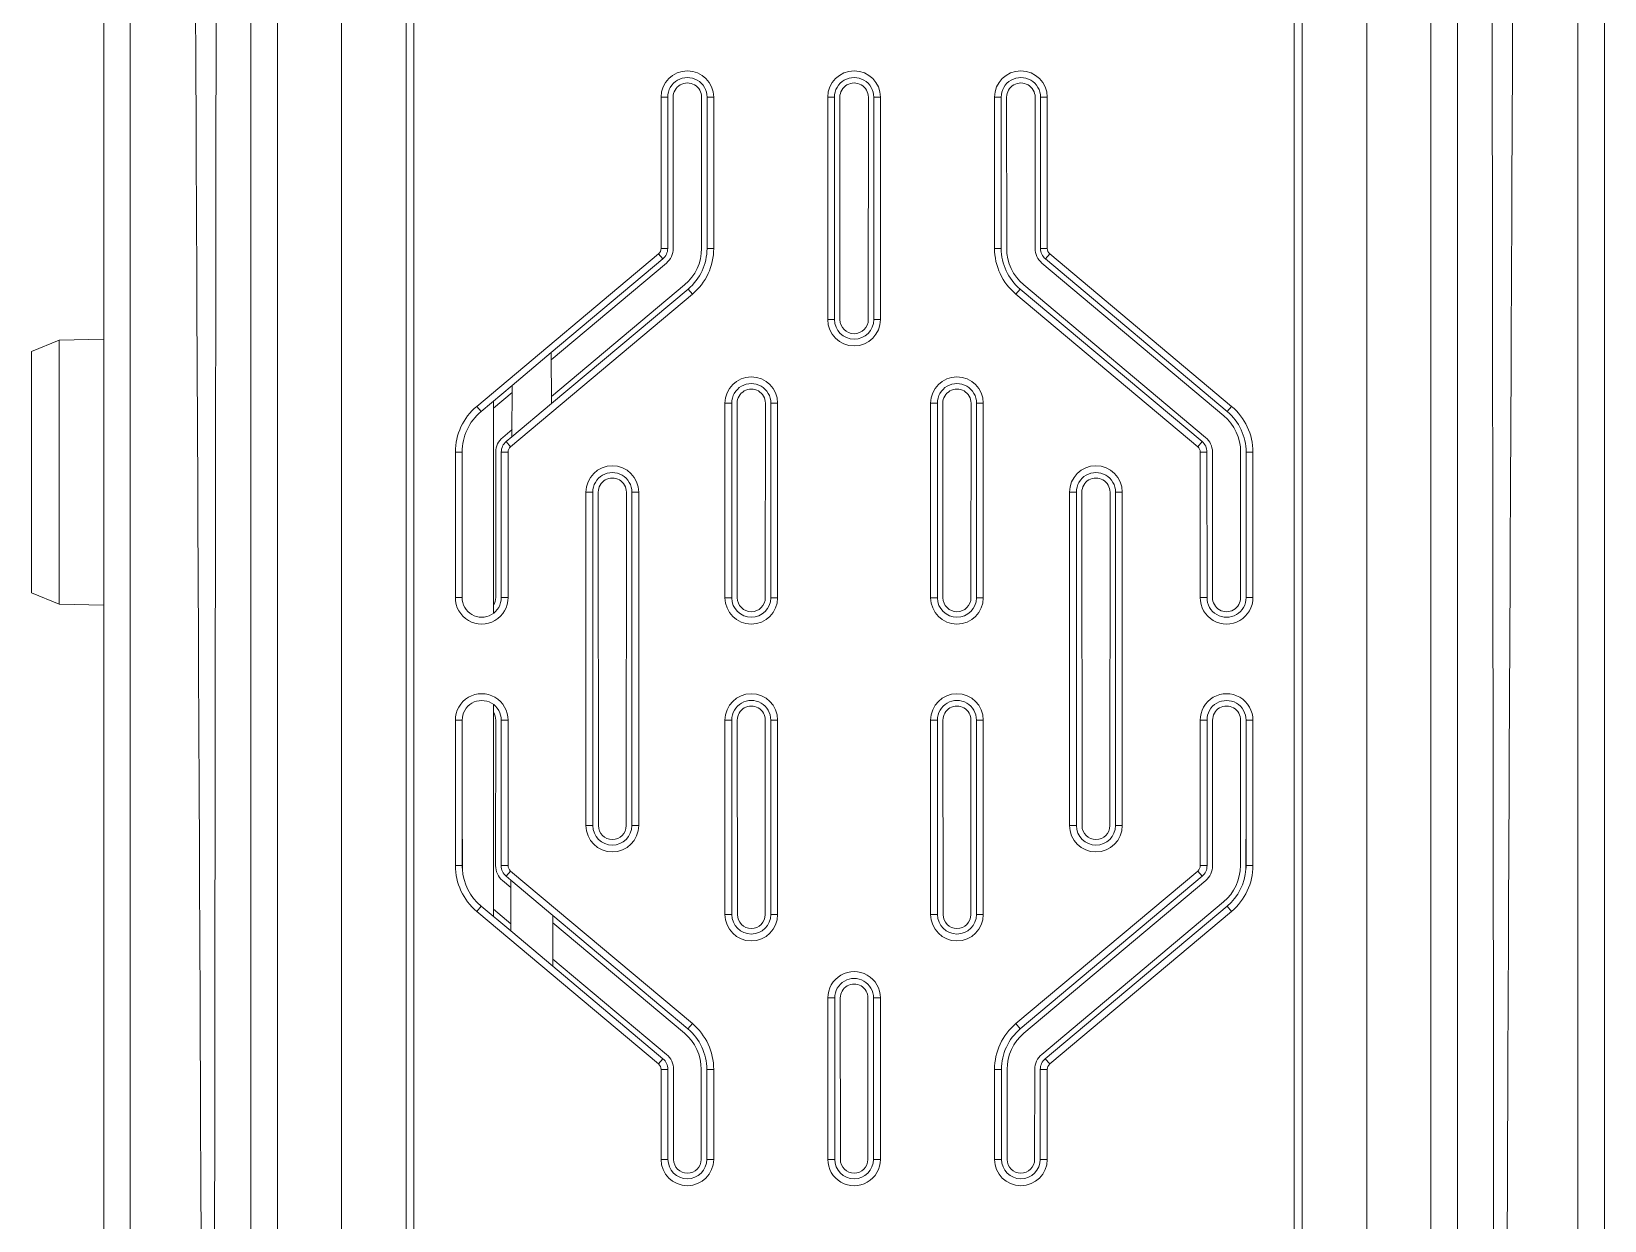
# Model space of a CAD drawing. Extents: x 222 to 1672, y 144 to 807.
# Drawn here: x 445.66 to 473.96, y 590.04 to 611.43 of the extents above; entities that cross this region are included whole.
import ezdxf

# ---------------------------------------------------------------- set-up
doc = ezdxf.new("R2010")
doc.units = 0
doc.header["$LTSCALE"] = 2
doc.header["$MEASUREMENT"] = 0
doc.layers.get('0').update_dxf_attribs({"linetype": 'CONTINUOUS'})

msp = doc.modelspace()

# ---------------------------------------------------------------- linework, layer by layer
at = {"linetype": 'Continuous', "lineweight": 5}
for p, q in [((446.96272, 594.33414), (446.96272, 638.25234)), ((447.44091, 638.25234), (447.44091, 568.75235)), ((473.48453, 568.75235), (473.48453, 638.25234)), ((473.96272, 638.25234), (473.96272, 594.33414)), ((449.60887, 568.75235), (449.60887, 612.73527)), ((450.0895, 612.73211), (450.0895, 568.75235)), ((451.23894, 568.75235), (451.23894, 612.73211)), ((452.4046, 568.75235), (452.4046, 612.72229)), ((452.54353, 612.7218), (452.54353, 568.75235)), ((468.38192, 568.75235), (468.38192, 612.7218)), ((468.52085, 612.72229), (468.52085, 568.75235)), ((469.6865, 568.75235), (469.6865, 612.73211)), ((470.83594, 568.75235), (470.83594, 612.73211)), ((471.31658, 612.73527), (471.31658, 568.75235)), ((456.98893, 607.52793), (456.98893, 610.24814)), ((457.10856, 610.24814), (456.98893, 610.24814)), ((457.10856, 610.24814), (457.10931, 607.52793)), ((457.20743, 607.52793), (457.20618, 610.24814)), ((457.71927, 610.24814), (457.71802, 607.52793)), ((457.81689, 610.24814), (457.81614, 607.52793)), ((457.81689, 610.24814), (457.93652, 610.24814)), ((457.93652, 607.52793), (457.93652, 610.24814)), ((459.98893, 606.24814), (459.98893, 610.24814)), ((460.10856, 610.24814), (459.98893, 610.24814)), ((460.10856, 610.24814), (460.10966, 606.24814)), ((460.20801, 606.24814), (460.20618, 610.24814)), ((460.71927, 610.24814), (460.71743, 606.24814)), ((460.81689, 610.24814), (460.81579, 606.24814)), ((460.81689, 610.24814), (460.93652, 610.24814)), ((460.93652, 606.24814), (460.93652, 610.24814)), ((462.98893, 607.52793), (462.98893, 610.24814)), ((463.10856, 610.24814), (462.98893, 610.24814)), ((463.10856, 610.24814), (463.1093, 607.52793)), ((463.20743, 607.52793), (463.20618, 610.24814)), ((463.71927, 610.24814), (463.71802, 607.52793)), ((463.81689, 610.24814), (463.81614, 607.52793)), ((463.81689, 610.24814), (463.93652, 610.24814)), ((463.93652, 607.52793), (463.93652, 610.24814)), ((453.6725, 604.68626), (456.94384, 607.43125)), ((457.02126, 607.33899), (455.01403, 605.65413)), ((457.02126, 607.33899), (456.94384, 607.43125)), ((457.10931, 607.52793), (456.98893, 607.52793)), ((457.81614, 607.52793), (457.93652, 607.52793)), ((463.1093, 607.52793), (462.98893, 607.52793)), ((463.81614, 607.52793), (463.93652, 607.52793)), ((463.90419, 607.33899), (463.9816, 607.43125)), ((463.90419, 607.33899), (467.17505, 604.59343)), ((467.25295, 604.68626), (463.9816, 607.43125)), ((455.01437, 605.5258), (457.08437, 607.26378)), ((463.84107, 607.26378), (467.11161, 604.51783)), ((457.4123, 606.87296), (455.0161, 604.86351)), ((457.47544, 606.79772), (455.01644, 604.73511)), ((457.47544, 606.79772), (457.55294, 606.70535)), ((463.45001, 606.79772), (463.3725, 606.70535)), ((463.45001, 606.79772), (466.72184, 604.05331)), ((466.78529, 604.12894), (463.51314, 606.87296)), ((454.2816, 603.96037), (457.55294, 606.70535)), ((466.64384, 603.96037), (463.3725, 606.70535)), ((460.10966, 606.24814), (459.98893, 606.24814)), ((460.81579, 606.24814), (460.93652, 606.24814)), ((446.16265, 605.87965), (445.66272, 605.67093)), ((445.66272, 603.50234), (445.66272, 605.67093)), ((446.96272, 605.89362), (446.16265, 605.87965)), ((446.16265, 605.87965), (446.16265, 601.12504)), ((455.01403, 605.65413), (454.30987, 605.06305)), ((455.01644, 604.73511), (455.01403, 605.65413)), ((454.30987, 605.06305), (453.75039, 604.59343)), ((454.30987, 605.06305), (454.30745, 604.14042)), ((453.97398, 604.65229), (454.30953, 604.93401)), ((453.97398, 604.78111), (453.97398, 600.96237)), ((453.75039, 604.59343), (453.6725, 604.68626)), ((455.01644, 604.73511), (454.30745, 604.14042)), ((458.1389, 601.24347), (458.1389, 604.74347)), ((458.26005, 604.74347), (458.1389, 604.74347)), ((458.26005, 604.74347), (458.26101, 601.24347)), ((458.36028, 601.24347), (458.35868, 604.74347)), ((458.86677, 604.74347), (458.86516, 601.24347)), ((458.9654, 604.74347), (458.96444, 601.24347)), ((458.9654, 604.74347), (459.08654, 604.74347)), ((459.08654, 601.24347), (459.08654, 604.74347)), ((461.8389, 601.24347), (461.8389, 604.74347)), ((461.96005, 604.74347), (461.8389, 604.74347)), ((461.96005, 604.74347), (461.96101, 601.24347)), ((462.06028, 601.24347), (462.05868, 604.74347)), ((462.56677, 604.74347), (462.56516, 601.24347)), ((462.6654, 604.74347), (462.66444, 601.24347)), ((462.6654, 604.74347), (462.78654, 604.74347)), ((462.78654, 601.24347), (462.78654, 604.74347)), ((467.17505, 604.59343), (467.25295, 604.68626)), ((454.30779, 604.26952), (454.14015, 604.12894)), ((454.30745, 604.14042), (454.20361, 604.05331)), ((454.20361, 604.05331), (454.2816, 603.96037)), ((466.72184, 604.05331), (466.64384, 603.96037)), ((453.28893, 603.86369), (453.28893, 601.24802)), ((453.41031, 603.86369), (453.28893, 603.86369)), ((453.41103, 601.24739), (453.41031, 603.86369)), ((454.01634, 603.86369), (454.01514, 601.24679)), ((454.11442, 601.24739), (454.11513, 603.86369)), ((454.11513, 603.86369), (454.23652, 603.86369)), ((454.23652, 603.86369), (454.23652, 601.24802)), ((466.68893, 603.86369), (466.68893, 601.24802)), ((466.81031, 603.86369), (466.68893, 603.86369)), ((466.81103, 601.24739), (466.81031, 603.86369)), ((466.9103, 601.24679), (466.9091, 603.86369)), ((467.41634, 603.86369), (467.41514, 601.24679)), ((467.51442, 601.24739), (467.51513, 603.86369)), ((467.51513, 603.86369), (467.63652, 603.86369)), ((467.63652, 603.86369), (467.63652, 601.24802)), ((445.66272, 601.33376), (445.66272, 603.50234)), ((455.6389, 597.14348), (455.6389, 603.14347)), ((455.76049, 603.14347), (455.6389, 603.14347)), ((455.76049, 603.14347), (455.76213, 597.14348)), ((455.86216, 597.14348), (455.85941, 603.14347)), ((456.36603, 603.14347), (456.36328, 597.14348)), ((456.46496, 603.14347), (456.46331, 597.14348)), ((456.46496, 603.14347), (456.58654, 603.14347)), ((456.58654, 597.14348), (456.58654, 603.14347)), ((464.3389, 597.14348), (464.3389, 603.14347)), ((464.46049, 603.14347), (464.3389, 603.14347)), ((464.46049, 603.14347), (464.46213, 597.14348)), ((464.56216, 597.14348), (464.55941, 603.14347)), ((465.06603, 603.14347), (465.06328, 597.14348)), ((465.16496, 603.14347), (465.16331, 597.14348)), ((465.16496, 603.14347), (465.28654, 603.14347)), ((465.28654, 597.14348), (465.28654, 603.14347)), ((445.66272, 601.33376), (446.16265, 601.12504)), ((446.16265, 601.12504), (446.96272, 601.11107)), ((458.26101, 601.24347), (458.1389, 601.24347)), ((458.96444, 601.24347), (459.08654, 601.24347)), ((461.96101, 601.24347), (461.8389, 601.24347)), ((462.66444, 601.24347), (462.78654, 601.24347)), ((453.97398, 599.32401), (453.97398, 595.50916)), ((453.28893, 599.03893), (453.28893, 596.42326)), ((453.41207, 597.45399), (453.41163, 599.03956)), ((454.01413, 599.04016), (454.01293, 596.42326)), ((454.11309, 596.42326), (454.11381, 599.03956)), ((454.23652, 599.03893), (454.23652, 596.42326)), ((458.1389, 599.04347), (458.1389, 595.54347)), ((458.26161, 599.04347), (458.1389, 599.04347)), ((458.26257, 595.54347), (458.26161, 599.04347)), ((458.36289, 595.54347), (458.36129, 599.04347)), ((458.86415, 599.04347), (458.86255, 595.54347)), ((458.96287, 595.54347), (458.96383, 599.04347)), ((458.96383, 599.04347), (459.08654, 599.04347)), ((459.08654, 599.04347), (459.08654, 595.54347)), ((461.8389, 599.04347), (461.8389, 595.54347)), ((461.96161, 599.04347), (461.8389, 599.04347)), ((461.96257, 595.54347), (461.96161, 599.04347)), ((462.06289, 595.54347), (462.06129, 599.04347)), ((462.56415, 599.04347), (462.56255, 595.54347)), ((462.66287, 595.54347), (462.66383, 599.04347)), ((462.66383, 599.04347), (462.78654, 599.04347)), ((462.78654, 599.04347), (462.78654, 595.54347)), ((466.68893, 599.03893), (466.68893, 596.42326)), ((466.81235, 596.42326), (466.81163, 599.03956)), ((466.91251, 596.42326), (466.91131, 599.04016)), ((467.41413, 599.04016), (467.41293, 596.42326)), ((467.51337, 597.45399), (467.51381, 599.03956)), ((467.63652, 599.03893), (467.63652, 596.42326)), ((453.41235, 596.42326), (453.41207, 597.45399)), ((453.41438, 596.36146), (453.41207, 597.45399)), ((467.51106, 596.36146), (467.51337, 597.45399)), ((467.51309, 596.42326), (467.51337, 597.45399)), ((455.76213, 597.14348), (455.6389, 597.14348)), ((456.46331, 597.14348), (456.58654, 597.14348)), ((464.46213, 597.14348), (464.3389, 597.14348)), ((465.16331, 597.14348), (465.28654, 597.14348)), ((453.41235, 596.42326), (453.28893, 596.42326)), ((454.11309, 596.42326), (454.23652, 596.42326)), ((454.20223, 596.23199), (454.2816, 596.32658)), ((454.2816, 596.32658), (457.55294, 593.58159)), ((466.64384, 596.32658), (463.3725, 593.58159)), ((466.72321, 596.23199), (466.64384, 596.32658)), ((466.81235, 596.42326), (466.68893, 596.42326)), ((467.51309, 596.42326), (467.63652, 596.42326)), ((454.1378, 596.15521), (454.28622, 596.0306)), ((454.28656, 596.1612), (454.20223, 596.23199)), ((454.28656, 596.1612), (454.28417, 595.24897)), ((455.04054, 595.52831), (454.28656, 596.1612)), ((463.45235, 593.48643), (466.72321, 596.23199)), ((463.51711, 593.40926), (466.78764, 596.15521)), ((467.10903, 595.77219), (463.83688, 593.02817)), ((453.75196, 595.69538), (453.6725, 595.60068)), ((453.6725, 595.60068), (456.94384, 592.8557)), ((454.28417, 595.24897), (453.75196, 595.69538)), ((454.28452, 595.37964), (453.97398, 595.64005)), ((457.47309, 593.48643), (455.04054, 595.52831)), ((455.04294, 594.61252), (455.04054, 595.52831)), ((458.26257, 595.54347), (458.1389, 595.54347)), ((458.96287, 595.54347), (459.08654, 595.54347)), ((461.96257, 595.54347), (461.8389, 595.54347)), ((462.66287, 595.54347), (462.78654, 595.54347)), ((463.90165, 592.95098), (467.17348, 595.69538)), ((467.25295, 595.60068), (463.9816, 592.8557)), ((467.17348, 595.69538), (467.25295, 595.60068)), ((455.04294, 594.61252), (454.28417, 595.24897)), ((455.04088, 595.39698), (457.40834, 593.40926)), ((457.08856, 593.02817), (455.04259, 594.74391)), ((457.02379, 592.95098), (455.04294, 594.61252)), ((446.96272, 568.75235), (446.96272, 594.33414)), ((473.96272, 594.33414), (473.96272, 568.75235)), ((459.9889, 594.04347), (459.98893, 591.13881)), ((460.11298, 594.04347), (459.9889, 594.04347)), ((460.1138, 591.13881), (460.11298, 594.04347)), ((460.21493, 591.1388), (460.21358, 594.04347)), ((460.71186, 594.04348), (460.71051, 591.1388)), ((460.81164, 591.1388), (460.81246, 594.04348)), ((460.81246, 594.04348), (460.93654, 594.04348)), ((460.93654, 594.04348), (460.93652, 591.1388)), ((457.47309, 593.48643), (457.55294, 593.58159)), ((463.45235, 593.48643), (463.3725, 593.58159)), ((457.02379, 592.95098), (456.94384, 592.8557)), ((463.90165, 592.95098), (463.9816, 592.8557)), ((456.98893, 592.75902), (456.98893, 591.13881)), ((457.11336, 592.75902), (456.98893, 592.75902)), ((457.1138, 591.13881), (457.11336, 592.75902)), ((457.21493, 591.13881), (457.21419, 592.75902)), ((457.71125, 592.75902), (457.71051, 591.13881)), ((457.81164, 591.13881), (457.81209, 592.75902)), ((457.81209, 592.75902), (457.93652, 592.75902)), ((457.93652, 592.75902), (457.93652, 591.13881)), ((462.98893, 592.75902), (462.98893, 591.13881)), ((463.11336, 592.75902), (462.98893, 592.75902)), ((463.1138, 591.13881), (463.11336, 592.75902)), ((463.21493, 591.13881), (463.21419, 592.75902)), ((463.71125, 592.75902), (463.71051, 591.13881)), ((463.81164, 591.13881), (463.81209, 592.75902)), ((463.81209, 592.75902), (463.93652, 592.75902)), ((463.93652, 592.75902), (463.93652, 591.13881)), ((457.1138, 591.13881), (456.98893, 591.13881)), ((457.81164, 591.13881), (457.93652, 591.13881)), ((460.1138, 591.13881), (459.98893, 591.13881)), ((460.81164, 591.1388), (460.93652, 591.1388)), ((463.1138, 591.13881), (462.98893, 591.13881)), ((463.81164, 591.13881), (463.93652, 591.13881))]:
    msp.add_line(p, q, dxfattribs=at)
at = {"linetype": 'Continuous', "lineweight": 5, "flags": 128}
for points in [[(453.41103, 601.24739), (453.39252, 601.24749), (453.28893, 601.24802)], [(454.11442, 601.24739), (454.13293, 601.24749), (454.23652, 601.24802)], [(466.81103, 601.24739), (466.79252, 601.24749), (466.68893, 601.24802)], [(467.51442, 601.24739), (467.53293, 601.24749), (467.63652, 601.24802)], [(453.41163, 599.03956), (453.39587, 599.03947), (453.28893, 599.03893)], [(454.11381, 599.03956), (454.12957, 599.03947), (454.23652, 599.03893)], [(466.81163, 599.03956), (466.79587, 599.03947), (466.68893, 599.03893)], [(467.51381, 599.03956), (467.52957, 599.03947), (467.63652, 599.03893)]]:
    msp.add_lwpolyline(points, dxfattribs=at)
at = {"linetype": 'Continuous', "lineweight": 5}
for centre, radius, start, end in [((457.46272, 610.24814), 0.4738, 0, 180), ((460.46272, 610.24814), 0.4738, 0, 180), ((463.46272, 610.24814), 0.4738, 0, 180), ((457.46272, 610.24824), 0.35416, 359.984278, 180.015722), ((457.46272, 610.24826), 0.25654, 359.973753, 180.026247), ((460.46272, 610.24824), 0.35416, 359.984278, 180.015722), ((460.46272, 610.24826), 0.25654, 359.973753, 180.026247), ((463.46272, 610.24824), 0.35416, 359.984278, 180.015722), ((463.46272, 610.24826), 0.25654, 359.973753, 180.026247), ((456.86272, 607.52793), 0.1262, 310, 0), ((456.86272, 607.52786), 0.24658, 310.010106, 0.015722), ((456.86272, 607.52777), 0.3447, 310.016871, 0.026247), ((456.86272, 607.52832), 0.8553, 309.983129, 359.973753), ((456.86272, 607.52819), 0.95342, 309.989894, 359.984278), ((456.86272, 607.52793), 1.0738, 310, 0), ((464.06272, 607.52793), 1.0738, 180, 230), ((464.06272, 607.52819), 0.95342, 180.015722, 230.010106), ((464.06272, 607.52832), 0.8553, 180.026247, 230.016871), ((464.06272, 607.52777), 0.3447, 179.973753, 229.983129), ((464.06272, 607.52786), 0.24658, 179.984278, 229.989894), ((464.06272, 607.52793), 0.1262, 180, 230), ((460.46272, 606.24814), 0.4738, 180, 0), ((460.46272, 606.24824), 0.35307, 180.015722, 359.984278), ((460.46272, 606.24826), 0.25471, 180.026247, 359.973753), ((458.61272, 604.74347), 0.47382, 0, 180), ((458.61272, 604.74357), 0.35267, 359.984278, 180.015722), ((462.31272, 604.74347), 0.47382, 0, 180), ((462.31272, 604.74357), 0.35267, 359.984278, 180.015722), ((458.61272, 604.74359), 0.25404, 359.973753, 180.026247), ((462.31272, 604.74359), 0.25404, 359.973753, 180.026247), ((454.36272, 603.86369), 1.0738, 130, 180), ((454.36272, 603.86395), 0.95241, 130.010106, 180.015722), ((466.56272, 603.86408), 0.85362, 359.973753, 49.983129), ((466.56272, 603.86395), 0.95241, 359.984278, 49.989894), ((466.56272, 603.86369), 1.0738, 0, 50), ((454.36272, 603.86353), 0.34638, 129.983129, 179.973753), ((454.36272, 603.86362), 0.24759, 129.989894, 179.984278), ((454.36272, 603.86369), 0.1262, 130, 180), ((466.56272, 603.86369), 0.1262, 0, 50), ((466.56272, 603.86362), 0.24759, 0.015722, 50.010106), ((466.56272, 603.86353), 0.34638, 0.026247, 50.016871), ((456.11272, 603.14347), 0.47382, 0, 180), ((456.11272, 603.14357), 0.35224, 359.984278, 180.015722), ((456.11272, 603.14359), 0.25331, 359.973753, 180.026247), ((464.81272, 603.14347), 0.47382, 0, 180), ((464.81272, 603.14357), 0.35224, 359.984278, 180.015722), ((464.81272, 603.14359), 0.25331, 359.973753, 180.026247), ((453.76272, 601.24347), 0.47382, 179.450435, 0.549565), ((453.76272, 601.24357), 0.35171, 179.377856, 0.622144), ((453.76272, 601.24359), 0.25244, 326.809856, 0.72667), ((458.61272, 601.24347), 0.47382, 180, 0), ((458.61272, 601.24357), 0.35171, 180.015722, 359.984278), ((458.61272, 601.24359), 0.25244, 180.026247, 359.973753), ((462.31272, 601.24347), 0.47382, 180, 0), ((462.31272, 601.24357), 0.35171, 180.015722, 359.984278), ((462.31272, 601.24359), 0.25244, 180.026247, 359.973753), ((467.16272, 601.24347), 0.47382, 179.450435, 0.549565), ((467.16272, 601.24357), 0.35171, 179.377856, 0.622144), ((467.16272, 601.24359), 0.25244, 179.27333, 0.72667), ((453.76272, 599.04347), 0.47382, 359.450435, 180.549565), ((453.76272, 599.04357), 0.35111, 359.345862, 180.654138), ((458.61272, 599.04347), 0.47382, 0, 180), ((458.61272, 599.04357), 0.35111, 359.984278, 180.015722), ((462.31272, 599.04347), 0.47382, 0, 180), ((462.31272, 599.04357), 0.35111, 359.984278, 180.015722), ((467.16272, 599.04347), 0.47382, 359.450435, 180.549565), ((467.16272, 599.04357), 0.35111, 359.345862, 180.654138), ((453.76272, 599.04359), 0.25143, 359.219329, 32.837398), ((458.61272, 599.04359), 0.25143, 359.973753, 180.026247), ((462.31272, 599.04359), 0.25143, 359.973753, 180.026247), ((467.16272, 599.04359), 0.25143, 359.219329, 180.780671), ((456.11272, 597.14347), 0.47382, 180, 0), ((456.11272, 597.14357), 0.35059, 180.015722, 359.984278), ((456.11272, 597.14359), 0.25056, 180.026247, 359.973753), ((464.81272, 597.14347), 0.47382, 180, 0), ((464.81272, 597.14357), 0.35059, 180.015722, 359.984278), ((464.81272, 597.14359), 0.25056, 180.026247, 359.973753), ((454.36272, 596.42326), 1.0738, 180, 230), ((454.36272, 596.42352), 0.95037, 180.015722, 183.744125), ((454.36272, 596.42352), 0.95037, 183.744125, 230.010106), ((454.36272, 596.4231), 0.34979, 179.973753, 229.983129), ((454.36272, 596.42319), 0.24963, 179.984278, 229.989894), ((454.36272, 596.42326), 0.1262, 180, 230), ((466.56272, 596.42326), 0.1262, 310, 0), ((466.56272, 596.42319), 0.24963, 310.010106, 0.015722), ((466.56272, 596.4231), 0.34979, 310.016871, 0.026247), ((466.56272, 596.42365), 0.85021, 309.983129, 359.973753), ((466.56272, 596.42352), 0.95037, 309.989894, 356.255875), ((466.56272, 596.42326), 1.0738, 310, 0), ((466.56272, 596.42352), 0.95037, 356.255875, 359.984278), ((458.61272, 595.54347), 0.47382, 180, 0), ((458.61272, 595.54357), 0.35015, 180.015722, 359.984278), ((458.61272, 595.54359), 0.24983, 180.026247, 359.973753), ((462.31272, 595.54347), 0.47382, 180, 0), ((462.31272, 595.54357), 0.35015, 180.015722, 359.984278), ((462.31272, 595.54359), 0.24983, 180.026247, 359.973753), ((460.46272, 594.04347), 0.47382, 0.000024, 180.00043), ((460.46272, 594.04357), 0.34974, 359.984722, 180.016152), ((460.46272, 594.04359), 0.24914, 359.973753, 180.026677), ((456.86272, 592.75928), 0.94936, 359.984278, 49.989894), ((456.86272, 592.75902), 1.0738, 360, 50), ((464.06272, 592.75902), 1.0738, 130, 180), ((464.06272, 592.75928), 0.94936, 130.010106, 180.015722), ((456.86272, 592.75941), 0.84853, 359.973753, 49.983129), ((464.06272, 592.75941), 0.84853, 130.016871, 180.026247), ((456.86272, 592.75895), 0.25064, 0.015722, 50.010106), ((456.86272, 592.75886), 0.35147, 0.026247, 50.016871), ((464.06272, 592.75886), 0.35147, 129.983129, 179.973753), ((464.06272, 592.75895), 0.25064, 129.989894, 179.984278), ((456.86272, 592.75902), 0.1262, 360, 50), ((464.06272, 592.75902), 0.1262, 130, 180), ((457.46272, 591.13881), 0.4738, 180, 0), ((457.46272, 591.1389), 0.34892, 180.015722, 359.984278), ((457.46272, 591.13892), 0.24779, 180.026247, 359.973753), ((460.46272, 591.1388), 0.4738, 179.999749, 359.999785), ((460.46272, 591.1389), 0.34892, 180.015414, 359.984063), ((460.46272, 591.13892), 0.24779, 180.026032, 359.973319), ((463.46272, 591.13881), 0.4738, 180, 0), ((463.46272, 591.1389), 0.34892, 180.015722, 359.984278), ((463.46272, 591.13892), 0.24779, 180.026247, 359.973753)]:
    msp.add_arc(centre, radius, start, end, dxfattribs=at)
for points in [[(448.76078, 568.75234), (448.76078, 591.91901), (448.54501, 615.08568), (448.54501, 638.25234)], [(448.94431, 568.75234), (448.94431, 591.91901), (449.00383, 615.08568), (449.00383, 638.25234)], [(471.98114, 568.75234), (471.98114, 591.91901), (471.92161, 615.08568), (471.92161, 638.25234)], [(472.16467, 568.75234), (472.16467, 591.91901), (472.38043, 615.08568), (472.38043, 638.25234)]]:
    msp.add_open_spline(points, degree=3, dxfattribs=at)

doc.saveas('drawing.dxf')
